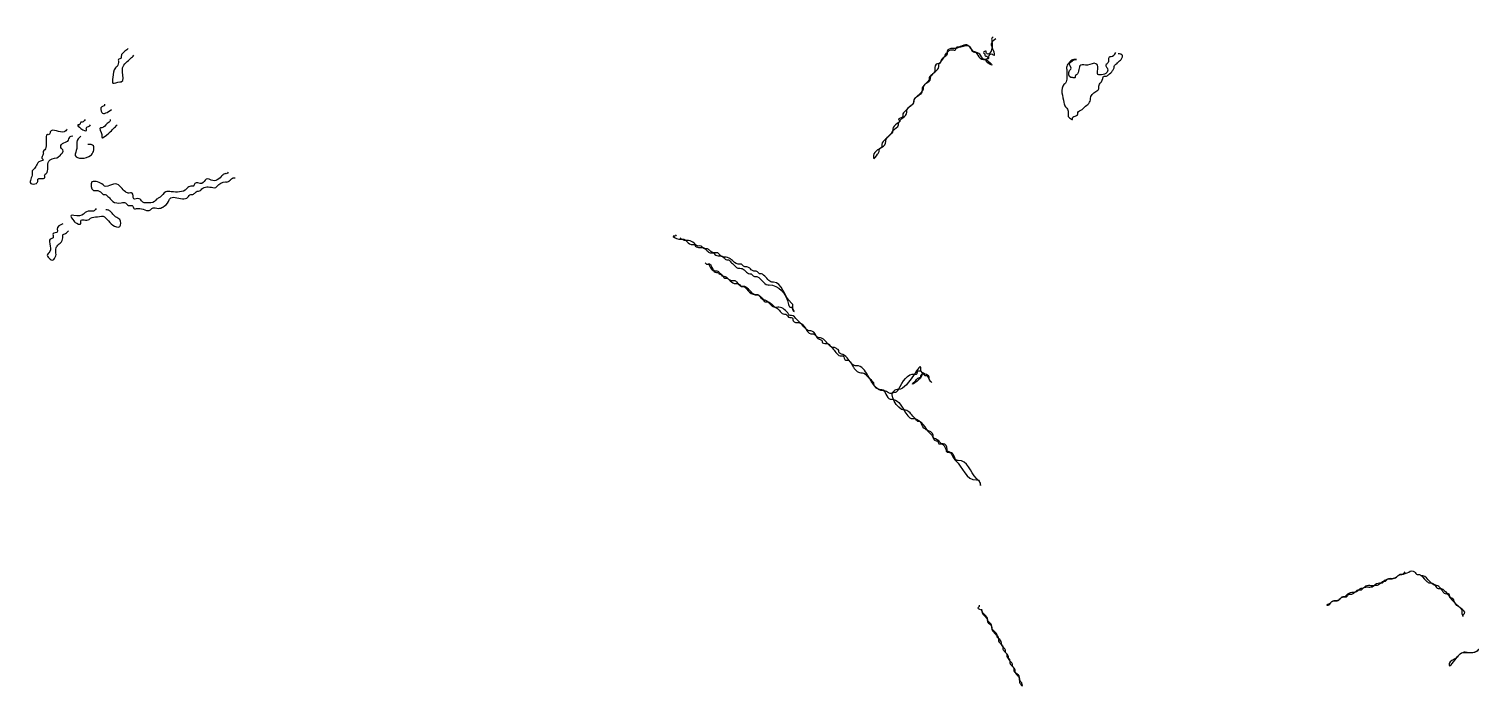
# Model space of a CAD drawing. Header units: metres. Extents: x 0 to 100, y 0 to 141.
# Drawn here: x 14.24 to 40.17, y 99.17 to 111.05 of the extents above; entities that cross this region are included whole.
import ezdxf

# ---------------------------------------------------------------- set-up
doc = ezdxf.new("R2010")
doc.units = ezdxf.units.M

msp = doc.modelspace()

# ---------------------------------------------------------------- linework, layer by layer
for points in [[(31.575, 110.9), (31.55, 110.875), (31.55, 110.85), (31.525, 110.625), (31.5, 110.6), (31.45, 110.625), (31.45, 110.65), (31.4, 110.625), (31.425, 110.6), (31.425, 110.575), (31.475, 110.55), (31.475, 110.525), (31.425, 110.5), (31.35, 110.575), (31.275, 110.625), (31.25, 110.625), (31.175, 110.7), (31.15, 110.725), (31.125, 110.75), (30.9, 110.7), (30.85, 110.7), (30.75, 110.65), (30.75, 110.6), (30.65, 110.5), (30.6, 110.425), (30.575, 110.425), (30.525, 110.325), (30.525, 110.3), (30.475, 110.225), (30.425, 110.175), (30.425, 110.15), (30.375, 110.075), (30.325, 110.025), (30.3, 109.975), (30.3, 109.95), (30.2, 109.825), (30.15, 109.775), (30.15, 109.75), (30.075, 109.65), (30, 109.575), (29.95, 109.5), (29.95, 109.475), (29.875, 109.425), (29.9, 109.4), (29.85, 109.35), (29.775, 109.25), (29.775, 109.225), (29.7, 109.125), (29.65, 109.075), (29.575, 108.975), (29.575, 108.95), (29.5, 108.875), (29.425, 108.775), (29.425, 108.75), (29.425, 108.725), (29.5, 108.8), (29.525, 108.85), (29.525, 108.875), (29.575, 108.925), (29.65, 109.025), (29.65, 109.05), (29.725, 109.15), (29.75, 109.175), (29.775, 109.225), (29.875, 109.325), (29.875, 109.35), (29.9, 109.4), (29.95, 109.45), (30.025, 109.55), (30.025, 109.575), (30.1, 109.675), (30.15, 109.725), (30.15, 109.75), (30.25, 109.875), (30.275, 109.9), (30.325, 109.975), (30.325, 110), (30.375, 110.075), (30.45, 110.15), (30.45, 110.175), (30.5, 110.25), (30.525, 110.275), (30.6, 110.375), (30.6, 110.4), (30.65, 110.475), (30.85, 110.675), (30.9, 110.675), (30.925, 110.725), (30.95, 110.725), (31.125, 110.75), (31.175, 110.7), (31.2, 110.65), (31.225, 110.65), (31.3, 110.575), (31.4, 110.5), (31.425, 110.5), (31.55, 110.4), (31.45, 110.5), (31.5, 110.525), (31.5, 110.55), (31.55, 110.6), (31.6, 110.575), (31.6, 110.6), (31.55, 110.8), (31.625, 110.875)], [(16.025, 110.7), (16, 110.675), (15.9, 110.55), (15.9, 110.525), (15.85, 110.5), (15.85, 110.475), (15.825, 110.375), (15.8, 110.35), (15.75, 110.175), (15.75, 110.075), (15.875, 110.1), (15.9, 110.1), (15.925, 110.275), (15.925, 110.35), (16.075, 110.525), (16.125, 110.575)], [(33.775, 110.625), (33.7, 110.55), (33.675, 110.55), (33.65, 110.5), (33.65, 110.475), (33.625, 110.425), (33.6, 110.4), (33.625, 110.35), (33.625, 110.275), (33.6, 110.25), (33.5, 110.225), (33.475, 110.225), (33.45, 110.4), (33.425, 110.425), (33.275, 110.4), (33.15, 110.4), (33.075, 110.225), (33.05, 110.2), (33.05, 110.175), (33, 110.175), (32.975, 110.175), (32.95, 110.3), (32.975, 110.325), (32.95, 110.425), (33, 110.475), (33.05, 110.5), (33.075, 110.5), (33.05, 110.5), (32.975, 110.475), (32.95, 110.45), (32.9, 110.375), (32.9, 110.3), (32.9, 110.25), (32.9, 110.175), (32.875, 110.075), (32.85, 110.05), (32.85, 109.725), (32.875, 109.65), (32.9, 109.625), (32.925, 109.55), (32.925, 109.525), (32.925, 109.475), (32.95, 109.45), (33, 109.425), (33, 109.45), (33.025, 109.475), (33.1, 109.525), (33.1, 109.55), (33.175, 109.6), (33.2, 109.625), (33.325, 109.775), (33.325, 109.8), (33.425, 109.925), (33.475, 109.975), (33.475, 110), (33.5, 110.075), (33.525, 110.1), (33.575, 110.2), (33.6, 110.2), (33.65, 110.225), (33.725, 110.3), (33.75, 110.35), (33.75, 110.375), (33.8, 110.425), (33.825, 110.45), (33.875, 110.5), (33.9, 110.55), (33.9, 110.575), (33.85, 110.6), (33.825, 110.6)], [(15.6, 109.7), (15.6, 109.675), (15.55, 109.65), (15.55, 109.55), (15.725, 109.6)], [(14.925, 109.25), (14.875, 109.2), (14.625, 109.2), (14.6, 109.15), (14.575, 109.15), (14.55, 109.05), (14.55, 108.975), (14.525, 108.875), (14.5, 108.85), (14.5, 108.8), (14.475, 108.725), (14.5, 108.7), (14.45, 108.675), (14.375, 108.6), (14.325, 108.525), (14.3, 108.5), (14.3, 108.45), (14.275, 108.275), (14.375, 108.275), (14.4, 108.325), (14.4, 108.35), (14.525, 108.375), (14.525, 108.425), (14.55, 108.45), (14.6, 108.675), (14.625, 108.7), (14.775, 108.75), (14.8, 108.775), (14.85, 108.875), (14.825, 108.9), (14.825, 108.975), (14.925, 109.025), (14.95, 109.05), (15, 109.125), (15.025, 109.125)], [(15.25, 109.425), (15.2, 109.375), (15.175, 109.375), (15.15, 109.325), (15.125, 109.325), (15.275, 109.225), (15.275, 109.275), (15.325, 109.3), (15.35, 109.325)], [(15.7, 109.425), (15.7, 109.4), (15.65, 109.35), (15.55, 109.275), (15.525, 109.275), (15.55, 109.15), (15.55, 109.1), (15.675, 109.175), (15.825, 109.325)], [(15.175, 109.125), (15.125, 109.075), (15.1, 108.95), (15.1, 108.9), (15.075, 108.775), (15.35, 108.775), (15.4, 108.85), (15.4, 108.95), (15.3, 108.975)], [(17.825, 108.475), (17.8, 108.45), (17.775, 108.45), (17.725, 108.425), (17.7, 108.4), (17.6, 108.325), (17.55, 108.325), (17.425, 108.35), (17.35, 108.275), (17.225, 108.275), (17.2, 108.225), (17.175, 108.225), (17.1, 108.2), (17.075, 108.175), (16.8, 108.125), (16.7, 108.125), (16.6, 108.025), (16.55, 108), (16.5, 107.95), (16.35, 107.925), (16.325, 107.925), (16.275, 107.95), (16.225, 108), (16.125, 108), (16.1, 108.1), (16.025, 108.1), (15.975, 108.125), (15.9, 108.2), (15.875, 108.225), (15.85, 108.25), (15.725, 108.25), (15.6, 108.225), (15.575, 108.25), (15.475, 108.3), (15.375, 108.3), (15.4, 108.15), (15.45, 108.15), (15.55, 108.1), (15.575, 108.075), (15.6, 108.075), (15.65, 108.05), (15.675, 108.025), (15.7, 108), (15.75, 107.95), (15.9, 107.925), (15.975, 107.925), (16, 107.9), (16.075, 107.875), (16.1, 107.875), (16.125, 107.825), (16.2, 107.825), (16.425, 107.8), (16.45, 107.825), (16.575, 107.825), (16.65, 107.85), (16.75, 107.95), (16.775, 108), (17, 108), (17.1, 108.025), (17.15, 108.075), (17.175, 108.075), (17.225, 108.1), (17.25, 108.125), (17.325, 108.15), (17.35, 108.175), (17.55, 108.2), (17.6, 108.2), (17.625, 108.225), (17.775, 108.3), (17.8, 108.3), (17.85, 108.325), (17.875, 108.35), (17.925, 108.375), (17.95, 108.375)], [(15.45, 107.825), (15.4, 107.775), (15.375, 107.775), (15.25, 107.75), (15.225, 107.725), (15.05, 107.7), (15, 107.7), (15.05, 107.6), (15.075, 107.575), (15.175, 107.55), (15.175, 107.6), (15.325, 107.625), (15.35, 107.65), (15.475, 107.675), (15.6, 107.675), (15.625, 107.65), (15.65, 107.625), (15.75, 107.525), (15.875, 107.5), (15.875, 107.625), (15.8, 107.675), (15.775, 107.7), (15.75, 107.725), (15.7, 107.775), (15.65, 107.8), (15.625, 107.8)], [(14.85, 107.55), (14.75, 107.45), (14.75, 107.4), (14.675, 107.375), (14.675, 107.3), (14.625, 107.275), (14.625, 107.15), (14.6, 107.025), (14.575, 107), (14.675, 106.9), (14.7, 106.925), (14.725, 106.975), (14.725, 107.075), (14.75, 107.15), (14.775, 107.175), (14.8, 107.2), (14.825, 107.225), (14.85, 107.325), (14.85, 107.35), (14.9, 107.375), (14.95, 107.425)], [(25.875, 107.35), (25.85, 107.325), (25.825, 107.325), (25.925, 107.275), (26, 107.275), (26.05, 107.25), (26.075, 107.225), (26.175, 107.175), (26.2, 107.175), (26.225, 107.15), (26.3, 107.125), (26.35, 107.125), (26.4, 107.1), (26.45, 107.05), (26.5, 107.025), (26.55, 107.025), (26.575, 107), (26.65, 106.975), (26.675, 106.975), (26.725, 106.95), (26.75, 106.925), (26.8, 106.9), (26.825, 106.9), (26.85, 106.875), (26.9, 106.825), (26.95, 106.775), (27, 106.75), (27.025, 106.75), (27.1, 106.725), (27.125, 106.7), (27.2, 106.65), (27.225, 106.65), (27.25, 106.625), (27.3, 106.6), (27.325, 106.6), (27.375, 106.575), (27.425, 106.525), (27.525, 106.45), (27.55, 106.45), (27.9, 106.1), (27.925, 106.05), (27.95, 106.05), (27.975, 106), (28, 105.975), (27.975, 106.025), (27.975, 106.1), (27.95, 106.125), (27.625, 106.5), (27.6, 106.5), (27.525, 106.55), (27.45, 106.625), (27.4, 106.65), (27.375, 106.65), (27.35, 106.675), (27.3, 106.7), (27.275, 106.7), (27.225, 106.725), (27.2, 106.75), (27.15, 106.775), (27.125, 106.775), (27.075, 106.8), (27.05, 106.825), (27.025, 106.825), (26.9, 106.875), (26.875, 106.9), (26.775, 106.95), (26.75, 106.95), (26.675, 106.975), (26.625, 107.025), (26.575, 107.025), (26.5, 107.05), (26.475, 107.075), (26.425, 107.1), (26.4, 107.1), (26.35, 107.125), (26.325, 107.15), (26.275, 107.15), (26.225, 107.175), (26.2, 107.2), (26.1, 107.25), (26.05, 107.25), (25.975, 107.275), (25.95, 107.3)], [(26.4, 106.85), (26.425, 106.825), (26.45, 106.825), (26.5, 106.75), (26.525, 106.725), (26.6, 106.675), (26.625, 106.675), (26.725, 106.6), (26.75, 106.575), (26.775, 106.575), (26.825, 106.55), (26.85, 106.525), (26.95, 106.475), (26.975, 106.475), (27.025, 106.45), (27.05, 106.425), (27.075, 106.425), (27.125, 106.4), (27.225, 106.3), (27.3, 106.275), (27.325, 106.275), (27.45, 106.175), (27.475, 106.15), (27.5, 106.15), (27.625, 106.075), (27.65, 106.05), (27.7, 106.025), (27.75, 105.975), (27.825, 105.925), (27.85, 105.925), (27.9, 105.875), (27.975, 105.85), (27.975, 105.825), (28.05, 105.775), (28.075, 105.775), (28.2, 105.675), (28.3, 105.575), (28.325, 105.575), (28.375, 105.55), (28.45, 105.475), (28.5, 105.45), (28.5, 105.425), (28.575, 105.4), (28.6, 105.4), (28.65, 105.35), (28.675, 105.325), (28.7, 105.3), (28.85, 105.175), (28.875, 105.175), (28.925, 105.1), (28.95, 105.1), (29.05, 105), (29.2, 104.875), (29.225, 104.875), (29.325, 104.8), (29.375, 104.75), (29.4, 104.725), (29.425, 104.7), (29.425, 104.675), (29.55, 104.575), (29.575, 104.575), (29.725, 104.4), (29.75, 104.4), (29.975, 104.2), (30.125, 104.05), (30.15, 104.05), (30.45, 103.775), (30.475, 103.75), (30.55, 103.65), (30.575, 103.65), (30.6, 103.6), (30.625, 103.6), (30.725, 103.5), (30.75, 103.45), (30.775, 103.45), (30.875, 103.325), (30.9, 103.3), (31.275, 102.95), (31.3, 102.95), (31.325, 102.925), (31.35, 102.85), (31.35, 102.875), (31.325, 102.925), (31.3, 102.95), (31.275, 102.975), (30.95, 103.3), (30.925, 103.3), (30.875, 103.375), (30.8, 103.45), (30.75, 103.475), (30.75, 103.5), (30.675, 103.6), (30.65, 103.6), (30.6, 103.65), (30.5, 103.725), (30.5, 103.75), (30.375, 103.85), (30.3, 103.925), (30.25, 104), (30.225, 104), (30.2, 104.025), (30.175, 104.05), (30.15, 104.075), (30, 104.2), (29.975, 104.2), (29.8, 104.525), (29.825, 104.525), (29.875, 104.575), (30.175, 104.85), (30.2, 104.85), (30.225, 104.9), (30.275, 104.9), (30.3, 104.85), (30.125, 104.675), (30.175, 104.725), (30.2, 104.75), (30.225, 104.775), (30.275, 104.8), (30.275, 104.825), (30.325, 104.85), (30.35, 104.825), (30.375, 104.825), (30.425, 104.75), (30.475, 104.7), (30.425, 104.775), (30.425, 104.8), (30.35, 104.85), (30.275, 104.925), (30.275, 104.95), (29.875, 104.575), (29.85, 104.575), (29.775, 104.525), (29.75, 104.5), (29.625, 104.55), (29.6, 104.55), (29.325, 104.825), (29.125, 105), (29.1, 105), (29.05, 105.025), (28.875, 105.2), (28.8, 105.25), (28.8, 105.275), (28.775, 105.3), (28.725, 105.325), (28.7, 105.325), (28.6, 105.4), (28.525, 105.475), (28.475, 105.5), (28.45, 105.5), (28.35, 105.6), (28.3, 105.625), (28.275, 105.625), (28.175, 105.7), (28.05, 105.825), (27.95, 105.9), (27.925, 105.9), (27.9, 105.925), (27.725, 106.05), (27.65, 106.05), (27.6, 106.075), (27.525, 106.15), (27.475, 106.175), (27.45, 106.175), (27.4, 106.225), (27.325, 106.275), (27.3, 106.275), (27.25, 106.3), (27.15, 106.4), (27.1, 106.425), (27.05, 106.425), (26.975, 106.5), (26.925, 106.525), (26.875, 106.525), (26.825, 106.55), (26.8, 106.575), (26.75, 106.6), (26.725, 106.6), (26.7, 106.625), (26.65, 106.65), (26.65, 106.675), (26.6, 106.7), (26.575, 106.7), (26.475, 106.825), (26.45, 106.825)], [(43.675, 101.725), (43.65, 101.7), (43.3, 101.7), (43.125, 101.675), (43.1, 101.65), (43, 101.625), (42.95, 101.625), (42.85, 101.6), (42.825, 101.575), (42.775, 101.575), (42.7, 101.55), (42.675, 101.525), (42.625, 101.5), (42.6, 101.5), (42.525, 101.475), (42.5, 101.45), (42.475, 101.45), (42.425, 101.425), (42.375, 101.375), (42.275, 101.325), (42.25, 101.325), (42.2, 101.3), (42.125, 101.225), (42.1, 101.225), (42.025, 101.175), (41.975, 101.125), (41.875, 101.05), (41.85, 101.05), (41.8, 101.025), (41.65, 100.875), (41.625, 100.875), (41.525, 100.8), (41.5, 100.775), (41.325, 100.65), (41.35, 100.625), (41.375, 100.55), (41.375, 100.5), (41.4, 100.475), (41.425, 100.4), (41.425, 100.3), (41.45, 100.175), (41.425, 100.15), (41.4, 100.1), (41.4, 100.05), (41.35, 100), (41.225, 99.975), (41.2, 99.975), (41.075, 99.95), (41.05, 99.925), (41, 99.925), (40.875, 99.925), (40.85, 99.9), (40.675, 99.875), (40.6, 99.875), (40.525, 99.9), (40.5, 99.925), (40.65, 100.05), (40.675, 100.075), (40.7, 100.075), (40.75, 100.1), (40.775, 100.125), (40.7, 100.075), (40.65, 100.075), (40.6, 100.05), (40.525, 99.975), (40.525, 99.95), (40.3, 99.9), (40.275, 99.875), (40.1, 99.85), (40.025, 99.85), (39.975, 99.825), (39.9, 99.75), (39.775, 99.65), (39.775, 99.625), (39.925, 99.775), (40.025, 99.85), (40.1, 99.85), (40.275, 99.875), (40.3, 99.9), (40.5, 99.925), (40.525, 99.9), (40.575, 99.9), (40.675, 99.875), (40.7, 99.9), (40.875, 99.925), (41.05, 99.925), (41.175, 99.95), (41.2, 99.975), (41.225, 99.95), (41.375, 100), (41.375, 100.025), (41.4, 100.075), (41.425, 100.1), (41.45, 100.175), (41.45, 100.275), (41.425, 100.3), (41.4, 100.425), (41.4, 100.475), (41.375, 100.55), (41.35, 100.575), (41.375, 100.675), (41.425, 100.625), (41.425, 100.6), (41.45, 100.55), (41.475, 100.525), (41.5, 100.475), (41.5, 100.4), (41.525, 100.225), (41.55, 100.2), (41.55, 100.1), (41.525, 100.025), (41.5, 100), (41.4, 99.875), (41.375, 99.875), (41.35, 99.825), (41.325, 99.825), (41.275, 99.775), (41.2, 99.75), (41.175, 99.75), (41.125, 99.725), (41.1, 99.7), (41.025, 99.65), (40.975, 99.65), (40.95, 99.625), (40.775, 99.6), (40.725, 99.6), (40.675, 99.425), (40.625, 99.375), (40.6, 99.325), (40.575, 99.325), (40.525, 99.375), (40.5, 99.325), (40.475, 99.325), (40.45, 99.45), (40.425, 99.45), (40.45, 99.325), (40.625, 99.325), (40.625, 99.35), (40.675, 99.525), (40.75, 99.6), (40.8, 99.625), (40.95, 99.625), (41.025, 99.65), (41.05, 99.675), (41.1, 99.7), (41.125, 99.7), (41.15, 99.725), (41.2, 99.75), (41.225, 99.75), (41.3, 99.775), (41.35, 99.825), (41.5, 99.95), (41.5, 99.975), (41.525, 100), (41.55, 100.1), (41.55, 100.2), (41.525, 100.325), (41.575, 100.375), (41.65, 100.35), (41.75, 100.25), (41.75, 100.225), (41.775, 99.8), (41.75, 99.775), (41.725, 99.7), (41.725, 99.675), (41.7, 99.6), (41.675, 99.575), (41.675, 99.55), (41.65, 99.5), (41.6, 99.45), (41.575, 99.4), (41.575, 99.35), (41.525, 99.275), (41.5, 99.25), (41.5, 99.225), (41.45, 99.15), (41.425, 99.125), (41.375, 99.05), (41.375, 99.025), (41.3, 98.925), (41.275, 98.9), (41.275, 98.875), (41.25, 98.825), (41.2, 98.775), (41.125, 98.675), (41.125, 98.65), (41.1, 98.6), (41.05, 98.55), (41.05, 98.525), (41.025, 98.475), (41.05, 98.5), (41.1, 98.575), (41.1, 98.6), (41.125, 98.65), (41.2, 98.725), (41.2, 98.75), (41.25, 98.825), (41.275, 98.85), (41.3, 98.9), (41.3, 98.925), (41.4, 99.05), (41.425, 99.075), (41.425, 99.1), (41.45, 99.15), (41.5, 99.2), (41.55, 99.275), (41.55, 99.325), (41.575, 99.375), (41.6, 99.4), (41.6, 99.425), (41.65, 99.5), (41.675, 99.525), (41.7, 99.6), (41.7, 99.65), (41.725, 99.7), (41.75, 99.725), (41.775, 99.8), (41.775, 99.9), (41.8, 99.925), (41.775, 100.175), (41.775, 100.225), (41.75, 100.275), (41.675, 100.35), (41.7, 100.475), (41.65, 100.525), (41.65, 100.6), (41.625, 100.7), (41.6, 100.725), (41.575, 100.775), (41.575, 100.8), (41.675, 100.875), (41.8, 101), (41.825, 101), (41.9, 101.05), (41.975, 101.125), (42.05, 101.175), (42.075, 101.175), (42.15, 101.225), (42.2, 101.275), (42.225, 101.275), (42.3, 101.325), (42.35, 101.375), (42.4, 101.4), (42.425, 101.4), (42.475, 101.425), (42.5, 101.45), (42.525, 101.45), (42.6, 101.475), (42.65, 101.525), (42.725, 101.55), (42.75, 101.55), (42.825, 101.575), (42.85, 101.6), (42.925, 101.6), (43.025, 101.625), (43.05, 101.65), (43.125, 101.675), (43.275, 101.675), (43.85, 101.7), (43.875, 101.675), (44, 101.675), (44.125, 101.65), (44.15, 101.625), (44.275, 101.6), (44.35, 101.6), (44.45, 101.575), (44.475, 101.55), (44.5, 101.55), (44.525, 101.5), (44.55, 101.5), (44.675, 101.475), (44.7, 101.45), (44.775, 101.425), (44.85, 101.425), (44.875, 101.4), (44.95, 101.375), (45.05, 101.375), (45.125, 101.35), (45.15, 101.325), (45.225, 101.3), (45.3, 101.3), (45.325, 101.275), (45.425, 101.25), (45.475, 101.25), (45.575, 101.225), (45.6, 101.2), (45.7, 101.175), (45.775, 101.175), (45.875, 101.15), (45.9, 101.125), (46, 101.125), (46.15, 101.1), (46.175, 101.075), (46.35, 101.05), (46.55, 101.05), (46.925, 101.025), (46.95, 101), (47.575, 101), (47.65, 101.025), (47.7, 100.975), (47.725, 100.925), (47.725, 100.85), (47.75, 100.8), (47.775, 100.775), (47.775, 100.75), (47.8, 100.7), (47.85, 100.65), (47.925, 100.55), (47.925, 100.525), (48.1, 100.375), (48.2, 100.275), (48.225, 100.275), (48.3, 100.225), (48.375, 100.15), (48.475, 100.075), (48.5, 100.075), (48.6, 100), (48.675, 99.925), (48.7, 99.925), (48.775, 99.875), (48.825, 99.825), (48.9, 99.775), (48.925, 99.775), (48.975, 99.75), (49.025, 99.7), (49.05, 99.7), (49.1, 99.675), (49.15, 99.625), (49.225, 99.575), (49.25, 99.575), (49.325, 99.525), (49.375, 99.475), (49.4, 99.475), (49.45, 99.45), (49.525, 99.375), (49.6, 99.325), (49.625, 99.325), (49.725, 99.25), (49.825, 99.15), (49.85, 99.15), (50.025, 99), (50.375, 98.65), (50.5, 98.5), (50.5, 98.475), (50.65, 98.3), (50.75, 98.2), (50.75, 98.175), (50.85, 98.05), (50.9, 98), (50.95, 97.925), (50.95, 97.9), (50.975, 97.85), (51, 97.825), (51, 97.8), (51.025, 97.75), (51.05, 97.725), (51.075, 97.675), (51.075, 97.65), (51.1, 97.55), (51.125, 97.525), (51.15, 97.475), (51.15, 97.375), (51.175, 97.35), (51.2, 97.225), (51.2, 97.1), (51.225, 96.85), (51.25, 96.825), (51.225, 96.475), (51.225, 95.475), (51.25, 95.45), (51.225, 95.4), (51.225, 95.175), (51.25, 94.6), (51.275, 94.575), (51.25, 93.875), (51.25, 93.725), (51.225, 93.7), (51.2, 93.525), (51.2, 93.4), (51.175, 93.225), (51.15, 93.2), (51.125, 92.95), (51.125, 92.525), (51.225, 92.525), (51.325, 92.55), (51.35, 92.575), (51.425, 92.6), (51.475, 92.6), (51.575, 92.625), (51.6, 92.65), (51.65, 92.65), (51.75, 92.675), (51.775, 92.7), (51.875, 92.725), (51.925, 92.725), (52.025, 92.75), (52.05, 92.775), (52.1, 92.775), (52.15, 92.8), (52.175, 92.825), (52.225, 92.85), (52.25, 92.85), (52.3, 92.875), (52.325, 92.9), (52.35, 92.9), (52.4, 92.925), (52.425, 92.95), (52.475, 92.975), (52.5, 92.975), (52.55, 93), (52.6, 93.05), (52.65, 93.05), (52.7, 93.075), (52.725, 93.1), (52.775, 93.125), (52.825, 93.125), (52.875, 93.15), (52.9, 93.175), (52.925, 93.175), (52.975, 93.2), (53, 93.225), (53.075, 93.275), (53.125, 93.275), (53.2, 93.3), (53.25, 93.35), (53.275, 93.35), (53.35, 93.4), (53.375, 93.425), (53.525, 93.525), (53.55, 93.525), (53.6, 93.55), (53.625, 93.575), (53.725, 93.6), (53.75, 93.6), (53.825, 93.675), (53.875, 93.7), (53.9, 93.7), (54.025, 93.775), (54.05, 93.8), (54.175, 93.775), (54.2, 93.75), (54.25, 93.75), (54.3, 93.725), (54.325, 93.7), (54.4, 93.65), (54.425, 93.65), (54.475, 93.625), (54.5, 93.6), (54.525, 93.6), (54.575, 93.575), (54.6, 93.55), (54.65, 93.575), (54.675, 93.575), (54.675, 93.625), (54.675, 93.6), (54.625, 93.55), (54.575, 93.575), (54.55, 93.575), (54.5, 93.6), (54.45, 93.65), (54.375, 93.7), (54.325, 93.7), (54.3, 93.725), (54.25, 93.75), (54.2, 93.75), (54.075, 93.775), (54.05, 93.8), (53.95, 93.775), (53.875, 93.7), (53.85, 93.7), (53.775, 93.65), (53.7, 93.575), (53.6, 93.55), (53.55, 93.55), (53.5, 93.525), (53.4, 93.425), (53.375, 93.425), (53.3, 93.4), (53.25, 93.35), (53.175, 93.3), (53.15, 93.3), (53.075, 93.275), (53.05, 93.25), (53.025, 93.25), (52.975, 93.225), (52.95, 93.2), (52.9, 93.175), (52.875, 93.175), (52.825, 93.15), (52.8, 93.125), (52.775, 93.125), (52.7, 93.1), (52.65, 93.05), (52.575, 93.025), (52.55, 93.025), (52.5, 93), (52.475, 92.975), (52.45, 92.975), (52.4, 92.95), (52.375, 92.925), (52.325, 92.9), (52.3, 92.9), (52.25, 92.875), (52.225, 92.85), (52.175, 92.825), (52.15, 92.825), (52.125, 92.8), (52.075, 92.775), (52.05, 92.775), (51.95, 92.75), (51.925, 92.725), (51.85, 92.7), (51.775, 92.7), (51.75, 92.675), (51.65, 92.65), (51.6, 92.65), (51.5, 92.625), (51.475, 92.6), (51.4, 92.575), (51.35, 92.575), (51.325, 92.55), (51.225, 92.525), (51.15, 92.525), (51.125, 92.95), (51.15, 92.975), (51.175, 93.225), (51.175, 93.375), (51.2, 93.4), (51.225, 93.55), (51.225, 93.7), (51.25, 93.875), (51.275, 93.9), (51.25, 94.6), (51.25, 95.15), (51.225, 95.175), (51.25, 95.4), (51.25, 95.45), (51.225, 96.475), (51.25, 96.5), (51.225, 96.85), (51.225, 96.95), (51.25, 96.975), (51.275, 97.075), (51.25, 97.1), (51.225, 97.225), (51.225, 97.325), (51.2, 97.45), (51.175, 97.475), (51.175, 97.525), (51.15, 97.6), (51.125, 97.625), (51.1, 97.675), (51.1, 97.725), (51.075, 97.775), (51.05, 97.8), (51.05, 97.85), (51, 97.925), (50.975, 97.95), (50.925, 98.025), (50.925, 98.05), (50.875, 98.125), (50.775, 98.225), (50.775, 98.25), (50.675, 98.375), (50.525, 98.525), (50.4, 98.675), (50.4, 98.7), (50.075, 99), (49.925, 99.15), (49.9, 99.15), (49.75, 99.275), (49.675, 99.35), (49.6, 99.4), (49.575, 99.4), (49.475, 99.475), (49.45, 99.5), (49.375, 99.55), (49.35, 99.55), (49.3, 99.6), (49.225, 99.65), (49.2, 99.65), (49.125, 99.7), (49.1, 99.725), (49.025, 99.775), (49, 99.775), (48.975, 99.8), (48.9, 99.85), (48.875, 99.85), (48.8, 99.9), (48.75, 99.95), (48.65, 100.025), (48.625, 100.025), (48.575, 100.075), (48.45, 100.175), (48.425, 100.175), (48.325, 100.25), (48.275, 100.3), (48.15, 100.4), (48.125, 100.4), (47.95, 100.575), (47.875, 100.675), (47.875, 100.7), (47.825, 100.775), (47.8, 100.8), (47.775, 100.85), (47.775, 100.9), (47.75, 100.925), (47.725, 101), (47.725, 101.025), (47.65, 101.075), (47.475, 101.075), (46.925, 101.05), (46.9, 101.075), (46.55, 101.075), (46.325, 101.1), (46.3, 101.125), (46.125, 101.15), (46, 101.15), (45.875, 101.175), (45.85, 101.2), (45.775, 101.2), (45.675, 101.225), (45.65, 101.25), (45.575, 101.275), (45.475, 101.275), (45.4, 101.3), (45.375, 101.325), (45.3, 101.325), (45.2, 101.35), (45.175, 101.375), (45.1, 101.4), (45.05, 101.4), (44.925, 101.425), (44.9, 101.45), (44.85, 101.45), (44.75, 101.475), (44.725, 101.5), (44.65, 101.525), (44.575, 101.525), (44.475, 101.55), (44.45, 101.575), (44.4, 101.575), (44.275, 101.6), (44.25, 101.625), (44.125, 101.65), (44.025, 101.65), (43.875, 101.675), (43.85, 101.7)], [(38.975, 101.3), (38.925, 101.25), (38.9, 101.25), (38.85, 101.225), (38.825, 101.2), (38.75, 101.175), (38.7, 101.175), (38.65, 101.15), (38.625, 101.125), (38.6, 101.125), (38.55, 101.1), (38.525, 101.075), (38.425, 101.05), (38.35, 101.05), (38.25, 101.025), (38.225, 101), (38.2, 101), (38.15, 100.975), (38.125, 100.95), (38.05, 100.925), (38.025, 100.925), (37.925, 100.875), (37.9, 100.85), (37.875, 100.85), (37.825, 100.825), (37.8, 100.8), (37.725, 100.775), (37.7, 100.775), (37.65, 100.75), (37.625, 100.725), (37.575, 100.7), (37.6, 100.7), (37.65, 100.75), (37.7, 100.775), (37.75, 100.775), (37.8, 100.8), (37.825, 100.825), (37.9, 100.85), (37.925, 100.85), (37.95, 100.875), (38, 100.9), (38.025, 100.9), (38.075, 100.925), (38.1, 100.95), (38.15, 100.975), (38.2, 100.975), (38.225, 101), (38.275, 101.025), (38.35, 101.025), (38.425, 101.05), (38.45, 101.075), (38.55, 101.1), (38.575, 101.1), (38.6, 101.125), (38.7, 101.175), (38.75, 101.175), (38.825, 101.2), (38.85, 101.225), (38.9, 101.25), (38.925, 101.25), (39.15, 101.3), (39.2, 101.25), (39.225, 101.25), (39.275, 101.225), (39.375, 101.125), (39.425, 101.1), (39.45, 101.1), (39.525, 101.05), (39.575, 101), (39.6, 101), (39.8, 100.825), (39.95, 100.675), (40, 100.6), (40, 100.575), (40.025, 100.5), (40.025, 100.525), (40.05, 100.55), (39.975, 100.65), (39.875, 100.75), (39.825, 100.825), (39.8, 100.825), (39.775, 100.9), (39.725, 100.9), (39.625, 101), (39.55, 101.05), (39.525, 101.05), (39.45, 101.1), (39.425, 101.125), (39.3, 101.225), (39.275, 101.225)], [(31.325, 100.7), (31.325, 100.675), (31.3, 100.65), (31.375, 100.6), (31.375, 100.575), (31.4, 100.525), (31.45, 100.475), (31.475, 100.425), (31.475, 100.4), (31.525, 100.35), (31.55, 100.3), (31.55, 100.275), (31.575, 100.225), (31.625, 100.175), (31.675, 100.1), (31.675, 100.05), (31.725, 100), (31.75, 99.95), (31.75, 99.925), (31.775, 99.875), (31.8, 99.85), (31.825, 99.8), (31.825, 99.775), (31.85, 99.75), (31.875, 99.7), (31.875, 99.675), (31.9, 99.625), (31.925, 99.6), (31.95, 99.55), (31.95, 99.525), (32, 99.475), (32.05, 99.375), (32.05, 99.325), (32.075, 99.275), (32.1, 99.25), (32.075, 99.325), (32.05, 99.35), (32.05, 99.375), (32.025, 99.425), (32, 99.45), (31.975, 99.5), (31.975, 99.525), (31.95, 99.575), (31.925, 99.6), (31.925, 99.625), (31.9, 99.675), (31.875, 99.7), (31.85, 99.75), (31.85, 99.775), (31.825, 99.825), (31.8, 99.85), (31.8, 99.875), (31.775, 99.925), (31.75, 99.95), (31.725, 100), (31.725, 100.025), (31.675, 100.1), (31.65, 100.125), (31.65, 100.15), (31.625, 100.2), (31.575, 100.25), (31.55, 100.3), (31.55, 100.325), (31.5, 100.4), (31.475, 100.425), (31.475, 100.45), (31.45, 100.5), (31.4, 100.55), (31.375, 100.6), (31.375, 100.625)]]:
    msp.add_spline(points, degree=3)

doc.saveas('drawing.dxf')
